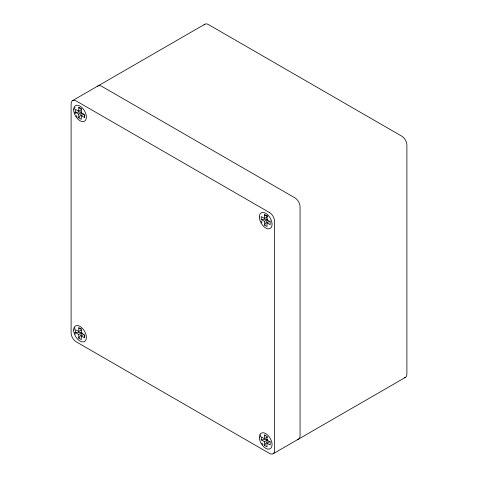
<?xml version="1.0" encoding="UTF-8"?>
<svg xmlns="http://www.w3.org/2000/svg" width="478" height="478" viewBox="0 0 478 478"><rect width="100%" height="100%" fill="white"/><g stroke="black" fill="none" stroke-linecap="round" stroke-linejoin="round"><path stroke-width="0.72" d="M74.67 109.169L74.891 107.395M74.67 329.467L74.891 327.693M260.367 436.683L260.582 434.902M81.32 109.737L78.745 111.225L75.548 109.384L75.548 112.324L78.745 114.164L78.745 117.851L81.284 119.315L81.284 115.634L84.475 117.474L84.815 115.437M81.32 330.035L78.745 331.529L75.548 329.683L75.548 332.622L78.745 334.463L78.745 338.149L81.284 339.619L81.284 335.932L84.475 337.773L84.815 335.735M78.745 117.851L81.834 113.113M78.745 338.149L82.222 332.825M270.201 220.985L266.981 222.844L266.981 226.53L264.436 225.06L267.531 220.328M270.201 441.284L266.981 443.142L266.981 446.828L264.436 445.359L267.919 440.035M72.602 100.589L204.877 24.223M78.745 114.164L81.32 112.677M81.284 115.634L83.865 114.146M267.662 219.516L264.436 221.374L261.245 219.533L261.245 216.594L264.436 218.44L267.662 216.576M78.745 334.463L81.32 332.975M81.284 335.932L83.865 334.445M267.662 439.814L264.436 441.672L261.245 439.832L261.245 436.892L264.436 438.738L267.662 436.874M273.123 453.777L405.398 377.411M75.548 112.324L81.194 112.007M261.245 219.533L267.596 219.181M75.548 332.622L81.194 332.312M261.245 439.832L267.596 439.479M78.745 111.225L78.745 107.544L81.32 108.512M264.436 218.44L264.436 214.753L267.662 215.96M78.745 331.529L78.745 327.842L81.32 328.81M264.436 438.738L264.436 435.052L265.726 435.536M78.745 107.544L81.284 109.008L81.284 112.694L84.475 114.535L84.475 117.474M264.436 214.753L266.981 216.223L266.981 219.904L270.172 221.75L270.172 224.684L266.981 222.844M78.745 327.842L81.284 329.312L81.284 332.993L84.475 334.839L84.475 337.773M264.436 435.052L266.981 436.522L266.981 440.208L270.172 442.048L270.172 444.982L266.981 443.142M76.241 115.604L77.346 117.224M261.938 443.118L263.043 444.731M261.09 221.051L261.938 222.82M74.861 112.049L75.393 113.842M74.861 332.347L75.393 334.14M264.436 221.374L264.436 225.06M264.436 441.672L264.436 445.359M297.501 439.419A7.194 4.153 60 0 0 300.053 435.799L300.053 206.687A7.194 4.153 60 0 0 294.962 197.874L101.635 86.261A7.194 4.153 60 0 0 97.225 86.655M204.064 24.976A7.194 4.153 60 0 1 208.474 24.575L401.801 136.194A7.194 4.153 60 0 1 406.892 145.007L406.892 374.119A7.194 4.153 60 0 1 404.34 377.734M269.526 212.561L76.199 100.948A7.194 4.153 60 0 0 71.108 103.881L71.108 332.993A7.194 4.153 60 0 0 76.199 341.806L269.526 453.425A7.194 4.153 60 0 0 274.611 450.485L274.611 221.374A7.194 4.153 60 0 0 269.526 212.561M259.351 216.97A8.992 5.192 60 0 0 268.887 228.837A8.992 5.192 60 0 0 268.887 216.116A8.992 5.192 60 0 0 259.351 216.97M259.351 437.268A8.992 5.192 60 0 0 268.887 449.135A8.992 5.192 60 0 0 268.887 436.414A8.992 5.192 60 0 0 259.351 437.268M73.654 330.059A8.992 5.192 60 0 0 83.196 341.925A8.992 5.192 60 0 0 83.196 329.205A8.992 5.192 60 0 0 73.654 330.059M73.654 109.761A8.992 5.192 60 0 0 83.196 121.627A8.992 5.192 60 0 0 83.196 108.906A8.992 5.192 60 0 0 73.654 109.761"/></g></svg>
